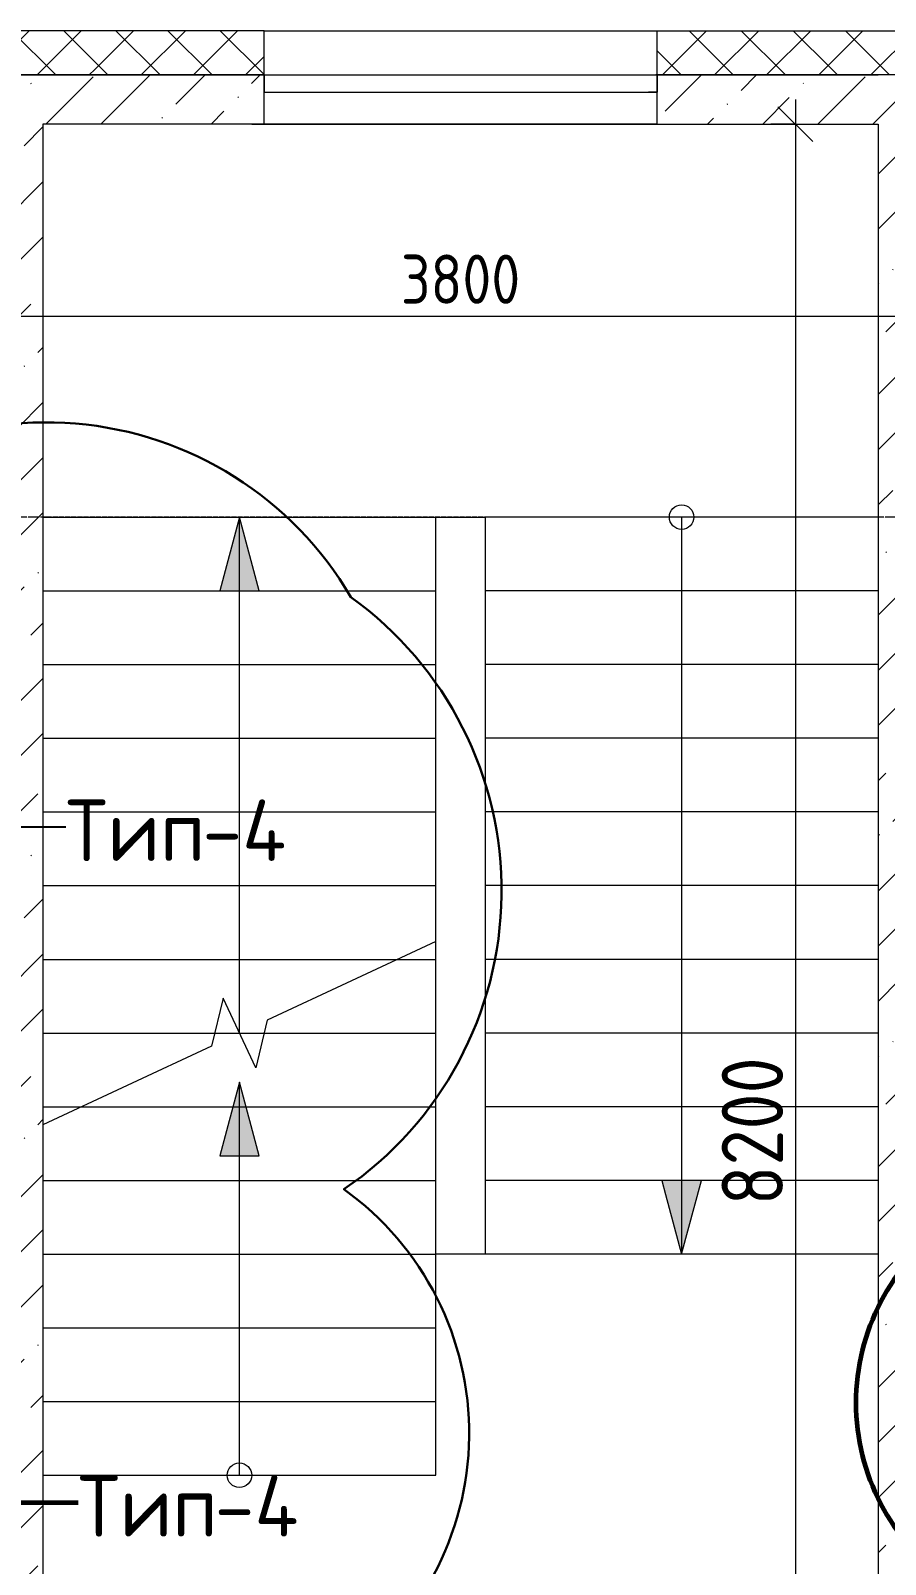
# Model space of a CAD drawing. Header units: millimetres. Extents: x -60946 to 138510, y -262288 to 24501.
# Drawn here: x 42159 to 45639, y -92807 to -86564 of the extents above; entities that cross this region are included whole.
import ezdxf

# ---------------------------------------------------------------- set-up
doc = ezdxf.new("R2010")
doc.units = ezdxf.units.MM
doc.linetypes.add('ADSK_Линия сетки', pattern=[25, 20, -2.5, 0, -2.5])
for name, color, linetype, lineweight in [('0) 1 вып перегородка', 7, 'Continuous', 60), ('2)Тип-3', 7, 'Continuous', 60), ('_ Окна', 7, 'Continuous', 18), ('Лестницы', 7, 'Continuous', 9), ('Окна', 7, 'Continuous', 9), ('Оси', 7, 'Continuous', 9), ('Перекрытие', 7, 'Continuous', 18), ('Размеры', 7, 'Continuous', 9), ('Стены наружные', 7, 'Continuous', 18), ('Стены штриховка', 7, 'Continuous', 9), ('Стрелки вверх', 7, 'Continuous', 18)]:
    doc.layers.add(name, color=color, linetype=linetype, lineweight=lineweight)
doc.layers.add('2)Тип-4', color=7, linetype='Continuous', lineweight=30, true_color=0x0080c0)
doc.styles.add('GOST Common_2', font='', dxfattribs={"width": 0.9, "height": 250})
doc.styles.add('GOST Common_3', font='', dxfattribs={"width": 0.9, "height": 200})
doc.styles.add('GOST Common_4', font='', dxfattribs={"height": 250})
doc.styles.get('GOST Common_2').set_extended_font_data('GOST Common')
doc.styles.get('GOST Common_3').set_extended_font_data('GOST Common')
doc.styles.get('GOST Common_4').set_extended_font_data('GOST Common')
doc.dimstyles.new('ADSK_Основной_2_0_1', dxfattribs={"dimscale": 304.8, "dimtxt": 201.142999, "dimasz": 0.463911, "dimexe": 0.328084, "dimexo": 0.328084, "dimgap": 0.164042, "dimtad": 1, "dimdec": 3, "dimrnd": 0.001, "dimdsep": 46, "dimtxsty": 'GOST Common_3', "dimblk1": 'OBLIQUE', "dimblk2": 'OBLIQUE', "dimsah": 1, "dimcen": 0.09, "dimdle": 0.328084, "dimazin": 2, "dimtfac": 1, "dimtdec": 4, "dimtix": 1, "dimtmove": 1, "dimatfit": 3, "dimfxl": 1, "dimtvp": 1, "dimtolj": 1, "dimtzin": 0, "dimlwd": 20, "dimlwe": 20, "dimarcsym": 2})
doc.dimstyles.new('ADSK_Основной_2_0_3', dxfattribs={"dimscale": 304.8, "dimtxt": 201.142999, "dimasz": 0.463911, "dimexe": 0.328084, "dimexo": 0.328084, "dimgap": 0.164042, "dimtad": 1, "dimdec": 3, "dimrnd": 0.001, "dimdsep": 46, "dimtxsty": 'GOST Common_2', "dimblk1": 'OBLIQUE', "dimblk2": 'OBLIQUE', "dimsah": 1, "dimcen": 0.09, "dimdle": 0.328084, "dimazin": 2, "dimtfac": 1, "dimtdec": 4, "dimtix": 1, "dimtmove": 0, "dimatfit": 3, "dimfxl": 1, "dimtvp": 1, "dimtolj": 1, "dimtzin": 0, "dimlwd": 20, "dimlwe": 20, "dimarcsym": 2})
pattern_1 = [(45, (9.36, -97949.04), (84.18955, 308.69595), [396.875, -79.375, 3.353, -76.022])]
pattern_2 = [(45, (9.36, -97949.04), (-106.066, 106.066), []), (135, (9.36, -97949.04), (-106.066, -106.066), [])]

# ---------------------------------------------------------------- blocks, each defined once
blk = doc.blocks.new('ОКНО L03 _2СТ_RS - ОК-6_1600х1980h_лестничная клетка-3556673-Кладочный план 2-го этаж')
at = {"layer": '_ Окна'}
for p, q in [((-838.1, 100), (761.9, 100)), ((-838.1, 100), (-838.1, 30)), ((-838.1, 100), (-833.1, 100)), ((-818.1, 100), (-38.1, 100)), ((-38.1, 100), (741.9, 100)), ((761.9, 100), (756.9, 100)), ((761.9, 100), (761.9, 30)), ((-838.1, 30), (761.9, 30)), ((-838.1, 30), (-803.1, 30)), ((-818.1, 30), (-38.1, 30)), ((-38.1, 30), (741.9, 30)), ((761.9, 30), (726.9, 30))]:
    blk.add_line(p, q, dxfattribs=at)
at = {"layer": 'Окна'}
blk.add_line((-888.1, -100), (811.9, -100), dxfattribs=at)
blk = doc.blocks.new('_Oblique')
at = {"color": 0, "linetype": 'ByBlock', "lineweight": -2}
blk.add_line((-0.5, -0.5), (0.5, 0.5), dxfattribs=at)
blk = doc.blocks.new('*D4591')
at = {"layer": 'Defpoints', "color": 0, "transparency": 16777216}
for p in [(42009.4, -87625.6), (45809.4, -87625.6), (45809.4, -87725.6)]:
    blk.add_point(p, dxfattribs=at)
at = {"layer": 'Размеры', "color": 0, "lineweight": 20, "transparency": 16777216}
for p, q in [((41909.4, -87725.6), (45909.4, -87725.6)), ((42009.4, -87725.6), (42009.4, -87825.6)), ((45809.4, -87725.6), (45809.4, -87825.6))]:
    blk.add_line(p, q, dxfattribs=at)
at = {"layer": 'Размеры', "color": 0, "lineweight": 20, "transparency": 16777216, "xscale": 141.4, "yscale": 141.4, "zscale": 141.4, "rotation": 180}
blk.add_blockref('_Oblique', (42009.4, -87725.6), dxfattribs=at)
at = {"layer": 'Размеры', "color": 0, "lineweight": 20, "transparency": 16777216, "xscale": 141.4, "yscale": 141.4, "zscale": 141.4}
blk.add_blockref('_Oblique', (45809.4, -87725.6), dxfattribs=at)
at = {"layer": 'Размеры', "color": 0, "lineweight": 9, "transparency": 16777216, "insert": (43909.4, -87575.6), "char_height": 200, "width": 605.475, "attachment_point": 5, "style": 'GOST Common_3'}
blk.add_mtext('\\A1;3800', dxfattribs=at)
blk = doc.blocks.new('*D5018')
at = {"layer": 'Defpoints', "color": 0, "transparency": 16777216}
for p in [(45372.3, -86944.1), (45272.4, -95144.1), (45372.3, -95144.1)]:
    blk.add_point(p, dxfattribs=at)
at = {"layer": 'Размеры', "color": 0, "lineweight": 20, "transparency": 16777216}
for p, q in [((45272.4, -86844.1), (45272.4, -95244.1)), ((45272.3, -86944.1), (45172.4, -86944.1)), ((45272.3, -95144.1), (45172.4, -95144.1))]:
    blk.add_line(p, q, dxfattribs=at)
at = {"layer": 'Размеры', "color": 0, "lineweight": 20, "transparency": 16777216, "xscale": 141.4, "yscale": 141.4, "zscale": 141.4}
for p, rotation in [((45272.4, -86944.1), 90), ((45272.4, -95144.1), 270)]:
    blk.add_blockref('_Oblique', p, dxfattribs=dict(at, rotation=rotation))
at = {"layer": 'Размеры', "color": 0, "lineweight": 9, "transparency": 16777216, "insert": (45097.4, -91044.1), "char_height": 250, "width": 605.475, "attachment_point": 5, "rotation": 90, "style": 'GOST Common_2'}
blk.add_mtext('\\A1;8200', dxfattribs=at)

msp = doc.modelspace()

# ---------------------------------------------------------------- hatches: boundary and pattern name
at = {"layer": 'Стены наружные', "lineweight": 9}
h = msp.add_hatch(dxfattribs=at)
h.set_pattern_fill('FP_4', color=256, style=0, pattern_type=2)
h.set_pattern_definition(pattern_2)
h.paths.add_polyline_path([(42209.3615, -86744.0666), (42420.3169, -86744.0666), (42420.3169, -86564.0666), (42009.3615, -86564.0666), (42009.3615, -86744.0666)])
h.paths.add_polyline_path([(45609.3615, -86744.0666), (45989.3615, -86744.0666), (45989.3615, -86564.0666), (45420.3169, -86564.0666), (45420.3169, -86744.0666)])
h = msp.add_hatch(dxfattribs=at)
h.set_pattern_fill('FP_4', color=256, style=0, pattern_type=2)
h.set_pattern_definition(pattern_2)
h.paths.add_polyline_path([(45420.3169, -86744.0666), (45420.3169, -86564.0666), (44709.3615, -86564.0666), (44709.3615, -86744.0666), (44744.2001, -86744.0666)])
h.paths.add_polyline_path([(43109.3615, -86744.0666), (43109.3615, -86564.0666), (42420.3169, -86564.0666), (42420.3169, -86744.0666)])
h = msp.add_hatch(dxfattribs=at)
h.set_pattern_fill('FP_2', color=256, style=0, pattern_type=2)
h.set_pattern_definition(pattern_1)
h.paths.add_polyline_path([(42009.3615, -95344.0666), (42209.3615, -95344.0666), (42209.3615, -86744.0666), (42009.3615, -86744.0666), (42009.3615, -95319.0666)])
h = msp.add_hatch(dxfattribs=at)
h.set_pattern_fill('FP_2', color=256, style=0, pattern_type=2)
h.set_pattern_definition(pattern_1)
h.paths.add_polyline_path([(45420.3169, -86944.0666), (45609.3615, -86944.0666), (45609.3615, -86744.0666), (45420.3169, -86744.0666)])
h.paths.add_polyline_path([(42420.3169, -86944.0666), (42420.3169, -86744.0666), (42209.3615, -86744.0666), (42209.3615, -86944.0666)])
h = msp.add_hatch(dxfattribs=at)
h.set_pattern_fill('FP_3', color=256, style=0, pattern_type=2)
h.set_pattern_definition([(45, (9.36, -97949.04), (84.19025, 308.69666), [396.875, -79.375, 3.353, -76.022])])
h.paths.add_polyline_path([(44744.2001, -86944.0666), (45420.3169, -86944.0666), (45420.3169, -86744.0666), (44709.3615, -86744.0666), (44709.3615, -86944.0666)])
h.paths.add_polyline_path([(42420.3169, -86944.0666), (43109.3615, -86944.0666), (43109.3615, -86744.0666), (42420.3169, -86744.0666)])
h = msp.add_hatch(dxfattribs=at)
h.set_pattern_fill('FP_2', color=256, style=0, pattern_type=2)
h.set_pattern_definition(pattern_1)
h.paths.add_polyline_path([(45609.3615, -95344.0666), (45809.3615, -95344.0666), (45809.3615, -86744.0666), (45609.3615, -86744.0666), (45609.3615, -95144.0666)])
at = {"layer": 'Стрелки вверх'}
for points in [[(43089.7463, -88844.0666), (43009.3615, -88544.0666), (42928.9767, -88844.0666)], [(43089.7463, -91144.0666), (43009.3615, -90844.0666), (42928.9767, -91144.0666)], [(44809.3615, -91544.0666), (44889.7463, -91244.0666), (44728.9767, -91244.0666), (44744.2001, -91300.881)]]:
    msp.add_hatch(color=256, dxfattribs=at).paths.add_polyline_path(points)

# ---------------------------------------------------------------- linework, layer by layer
at = {"layer": '0) 1 вып перегородка'}
msp.add_line((41771.8615, -92554.5147), (42352.4884, -92554.5147), dxfattribs=at)
at = {"layer": '2)Тип-3', "color": 5}
msp.add_lwpolyline([(45900.1465, -96979.6528, -0.52056705), (45900.1465, -94444.5667, -0.52056705), (45900.1465, -92879.4817, -0.52056705), (45900.1465, -91418.9976, -0.52056705), (47419.7204, -90968.654, -0.52056705), (50091.1438, -90968.654, -0.52056705), (52465.7285, -90968.654, -0.52056705), (52559.119, -92376.4624, -0.52056705), (52559.119, -94202.0985, -0.52056705), (52559.119, -96909.5198, -0.52056705), (50493.2885, -96979.6528, -0.52056705), (47987.3318, -96979.6528, -0.52056705)], format="xyb", close=True, dxfattribs=at)
at = {"layer": '2)Тип-4', "lineweight": 25}
msp.add_line((41771.8615, -89804.782), (42302.5189, -89804.782), dxfattribs=at)
at = {"layer": '2)Тип-4', "color": 5}
msp.add_lwpolyline([(36721.5652, -95913.0446, -0.52056705), (36746.9838, -93740.5697, -0.52056705), (36769.4131, -91823.5803, -0.52056705), (36786.243, -90385.1659, -0.52056705), (37546.1562, -88676.3878, -0.52056705), (39198.5468, -88676.3878, -0.52056705), (41119.8464, -88676.3878, -0.52056705), (43462.9436, -88869.9878, -0.52056705), (43434.7444, -91280.1159, -0.52056705), (43411.3125, -93282.7912, -0.52056705), (43374.3872, -95913.0446, -0.52056705), (40778.601, -95913.0446, -0.52056705), (39180.8695, -95913.0446, -0.52056705)], format="xyb", close=True, dxfattribs=at)
at = {"layer": 'Лестницы'}
for p, q in [((42209.3615, -88544.0666), (43809.3615, -88544.0666)), ((42209.3615, -88544.0666), (43809.3615, -88544.0666)), ((43809.3615, -88544.0666), (44009.3615, -88544.0666)), ((43809.3615, -88844.0666), (43809.3615, -88544.0666)), ((45609.3615, -88544.0666), (44009.3615, -88544.0666)), ((44009.3615, -88544.0666), (44009.3615, -88844.0666)), ((45609.3615, -88544.0666), (44009.3615, -88544.0666)), ((42209.3615, -88844.0666), (43809.3615, -88844.0666)), ((42209.3615, -88844.0666), (43809.3615, -88844.0666)), ((43809.3615, -89144.0666), (43809.3615, -88844.0666)), ((44009.3615, -88844.0666), (44009.3615, -89144.0666)), ((45609.3615, -88844.0666), (44009.3615, -88844.0666)), ((45609.3615, -88844.0666), (44009.3615, -88844.0666)), ((42209.3615, -89144.0666), (43809.3615, -89144.0666)), ((42209.3615, -89144.0666), (43809.3615, -89144.0666)), ((43809.3615, -89444.0666), (43809.3615, -89144.0666)), ((44009.3615, -89144.0666), (44009.3615, -89444.0666)), ((45609.3615, -89144.0666), (44009.3615, -89144.0666)), ((45609.3615, -89144.0666), (44009.3615, -89144.0666)), ((42209.3615, -89444.0666), (43809.3615, -89444.0666)), ((42209.3615, -89444.0666), (43809.3615, -89444.0666)), ((43809.3615, -89744.0666), (43809.3615, -89444.0666)), ((44009.3615, -89444.0666), (44009.3615, -89744.0666)), ((45609.3615, -89444.0666), (44009.3615, -89444.0666)), ((45609.3615, -89444.0666), (44009.3615, -89444.0666)), ((42209.3615, -89744.0666), (43809.3615, -89744.0666)), ((42209.3615, -89744.0666), (43809.3615, -89744.0666)), ((43809.3615, -90044.0666), (43809.3615, -89744.0666)), ((44009.3615, -89744.0666), (44009.3615, -90044.0666)), ((45609.3615, -89744.0666), (44009.3615, -89744.0666)), ((45609.3615, -89744.0666), (44009.3615, -89744.0666)), ((42209.3615, -90044.0666), (43809.3615, -90044.0666)), ((42209.3615, -90044.0666), (43809.3615, -90044.0666)), ((43809.3615, -90271.0204), (43809.3615, -90044.0666)), ((44009.3615, -90044.0666), (44009.3615, -90344.0666)), ((45609.3615, -90044.0666), (44009.3615, -90044.0666)), ((45609.3615, -90044.0666), (44009.3615, -90044.0666)), ((43809.3615, -90271.0204), (43122.65, -90591.2393)), ((43809.3615, -90344.0666), (43809.3615, -90271.0204)), ((42209.3615, -90344.0666), (43652.7136, -90344.0666)), ((42209.3615, -90344.0666), (43652.7136, -90344.0666)), ((43652.7136, -90344.0666), (43809.3615, -90344.0666)), ((43652.7136, -90344.0666), (43809.3615, -90344.0666)), ((43809.3615, -90644.0666), (43809.3615, -90344.0666)), ((44009.3615, -90344.0666), (44009.3615, -90644.0666)), ((45609.3615, -90344.0666), (44009.3615, -90344.0666)), ((45609.3615, -90344.0666), (44009.3615, -90344.0666)), ((42943.3274, -90502.456), (42896.073, -90696.8939)), ((43075.3956, -90785.6772), (42943.3274, -90502.456)), ((43122.65, -90591.2393), (43075.3956, -90785.6772)), ((42209.3615, -90644.0666), (42908.9117, -90644.0666)), ((42209.3615, -90644.0666), (42908.9117, -90644.0666)), ((42896.073, -90696.8939), (42209.3615, -91017.1127)), ((42908.9117, -90644.0666), (43009.3615, -90644.0666)), ((42908.9117, -90644.0666), (43009.3615, -90644.0666)), ((43009.3615, -90644.0666), (43109.8113, -90644.0666)), ((43009.3615, -90644.0666), (43109.8113, -90644.0666)), ((43109.8113, -90644.0666), (43809.3615, -90644.0666)), ((43109.8113, -90644.0666), (43809.3615, -90644.0666)), ((43809.3615, -90944.0666), (43809.3615, -90644.0666)), ((44009.3615, -90644.0666), (44009.3615, -90944.0666)), ((45609.3615, -90644.0666), (44009.3615, -90644.0666)), ((45609.3615, -90644.0666), (44009.3615, -90644.0666)), ((42209.3615, -90944.0666), (42366.0094, -90944.0666)), ((42209.3615, -90944.0666), (42366.0094, -90944.0666)), ((42366.0094, -90944.0666), (43809.3615, -90944.0666)), ((42366.0094, -90944.0666), (43809.3615, -90944.0666)), ((43809.3615, -91244.0666), (43809.3615, -90944.0666)), ((44009.3615, -90944.0666), (44009.3615, -91244.0666)), ((45609.3615, -90944.0666), (44009.3615, -90944.0666)), ((45609.3615, -90944.0666), (44009.3615, -90944.0666)), ((42209.3615, -91244.0666), (43809.3615, -91244.0666)), ((42209.3615, -91244.0666), (43809.3615, -91244.0666)), ((43809.3615, -91544.0666), (43809.3615, -91244.0666)), ((44009.3615, -91244.0666), (44009.3615, -91544.0666)), ((45609.3615, -91244.0666), (44009.3615, -91244.0666)), ((45609.3615, -91244.0666), (44009.3615, -91244.0666)), ((42209.3615, -91544.0666), (43809.3615, -91544.0666)), ((42209.3615, -91544.0666), (43809.3615, -91544.0666)), ((43809.3615, -91844.0666), (43809.3615, -91544.0666)), ((45609.3615, -91544.0666), (44009.3615, -91544.0666)), ((42209.3615, -91844.0666), (43809.3615, -91844.0666)), ((42209.3615, -91844.0666), (43809.3615, -91844.0666)), ((43809.3615, -92144.0666), (43809.3615, -91844.0666)), ((42209.3615, -92144.0666), (43809.3615, -92144.0666)), ((42209.3615, -92144.0666), (43809.3615, -92144.0666)), ((43809.3615, -92444.0666), (43809.3615, -92144.0666)), ((42209.3615, -92444.0666), (43809.3615, -92444.0666)), ((42209.3615, -92444.0666), (43809.3615, -92444.0666))]:
    msp.add_line(p, q, dxfattribs=at)
at = {"layer": 'Оси', "linetype": 'ADSK_Линия сетки', "lineweight": 5}
msp.add_line((62525.08, -88544.0666), (-25230.7352, -88544.0666), dxfattribs=at)
at = {"layer": 'Перекрытие'}
msp.add_line((45609.3615, -91544.0666), (43809.3615, -91544.0666), dxfattribs=at)
at = {"layer": 'Стены наружные', "lineweight": 9}
for p, q in [((43109.3615, -86564.0666), (41829.3615, -86564.0666)), ((43109.3615, -86744.0666), (43109.3615, -86564.0666)), ((43109.3615, -86564.0666), (44709.3615, -86564.0666)), ((44709.3615, -86744.0666), (44709.3615, -86564.0666)), ((44709.3615, -86564.0666), (45989.3615, -86564.0666)), ((42209.3615, -86744.0666), (42009.3615, -86744.0666)), ((42009.3615, -86744.0666), (42209.3615, -86744.0666)), ((43109.3615, -86944.0666), (43109.3615, -86744.0666)), ((44709.3615, -86944.0666), (44709.3615, -86744.0666)), ((45809.3615, -86744.0666), (45609.3615, -86744.0666)), ((45809.3615, -86744.0666), (45609.3615, -86744.0666)), ((42209.3615, -86944.0666), (42209.3615, -95144.0666)), ((43109.3615, -86944.0666), (42209.3615, -86944.0666)), ((44709.3615, -86944.0666), (43109.3615, -86944.0666)), ((44709.3615, -86944.0666), (45609.3615, -86944.0666)), ((45609.3615, -86944.0666), (45609.3615, -95144.0666))]:
    msp.add_line(p, q, dxfattribs=at)
at = {"layer": 'Стены штриховка', "lineweight": 9}
for p, q in [((42209.3615, -86744.0666), (43109.3615, -86744.0666)), ((43109.3615, -86744.0666), (42209.3615, -86744.0666)), ((44709.3615, -86744.0666), (45609.3615, -86744.0666)), ((45609.3615, -86744.0666), (44709.3615, -86744.0666))]:
    msp.add_line(p, q, dxfattribs=at)
at = {"layer": 'Стрелки вверх'}
for p, q in [((43009.3615, -88544.0666), (42928.9767, -88844.0666)), ((43009.3615, -88844.0666), (43009.3615, -88544.0666)), ((43089.7463, -88844.0666), (43009.3615, -88544.0666)), ((44809.3615, -88544.0666), (44809.3615, -88844.0666)), ((42928.9767, -88844.0666), (43089.7463, -88844.0666)), ((43009.3615, -89144.0666), (43009.3615, -88844.0666)), ((44809.3615, -88844.0666), (44809.3615, -89144.0666)), ((43009.3615, -89444.0666), (43009.3615, -89144.0666)), ((44809.3615, -89144.0666), (44809.3615, -89444.0666)), ((43009.3615, -89744.0666), (43009.3615, -89444.0666)), ((44809.3615, -89444.0666), (44809.3615, -89744.0666)), ((43009.3615, -90044.0666), (43009.3615, -89744.0666)), ((44809.3615, -89744.0666), (44809.3615, -90044.0666)), ((43009.3615, -90344.0666), (43009.3615, -90044.0666)), ((44809.3615, -90044.0666), (44809.3615, -90344.0666)), ((43009.3615, -90644.0666), (43009.3615, -90344.0666)), ((44809.3615, -90344.0666), (44809.3615, -90644.0666)), ((44809.3615, -90644.0666), (44809.3615, -90944.0666)), ((43009.3615, -90844.0666), (42928.9767, -91144.0666)), ((43009.3615, -90944.0666), (43009.3615, -90844.0666)), ((43089.7463, -91144.0666), (43009.3615, -90844.0666)), ((43009.3615, -91244.0666), (43009.3615, -90944.0666)), ((44809.3615, -90944.0666), (44809.3615, -91244.0666)), ((42928.9767, -91144.0666), (43089.7463, -91144.0666)), ((43009.3615, -91544.0666), (43009.3615, -91244.0666)), ((44889.7463, -91244.0666), (44728.9767, -91244.0666)), ((44728.9767, -91244.0666), (44744.2001, -91300.881)), ((44809.3615, -91244.0666), (44809.3615, -91544.0666)), ((44809.3615, -91544.0666), (44889.7463, -91244.0666)), ((44744.2001, -91300.881), (44809.3615, -91544.0666)), ((43009.3615, -91844.0666), (43009.3615, -91544.0666)), ((43009.3615, -92144.0666), (43009.3615, -91844.0666)), ((43009.3615, -92444.0666), (43009.3615, -92144.0666))]:
    msp.add_line(p, q, dxfattribs=at)
for centre in [(44809.3615, -88544.0666), (43009.3615, -92444.0666)]:
    msp.add_circle(centre, 50, dxfattribs=at)

# ---------------------------------------------------------------- block references
at = {"layer": 'Окна'}
msp.add_blockref('ОКНО L03 _2СТ_RS - ОК-6_1600х1980h_лестничная клетка-3556673-Кладочный план 2-го этаж', (43947.4615, -86844.0666), dxfattribs=at)

# ---------------------------------------------------------------- texts
at = {"layer": '2)Тип-4', "color": 116, "lineweight": 30, "true_color": 0x008040, "char_height": 250, "attachment_point": 1, "style": 'GOST Common_4'}
for s, insert, width in [('Тип', (42302.5189, -89693.8549), 673.4175), ('-4', (42858.1439, -89693.8549), 456.961875), ('Тип', (42352.4884, -92443.5876), 673.4175), ('-4', (42908.1134, -92443.5876), 456.961875)]:
    msp.add_mtext(s, dxfattribs=dict(at, insert=insert, width=width))

# ---------------------------------------------------------------- dimensions: what is measured, and where the dimension line sits
at = {"layer": 'Размеры', "lineweight": 9}
dim = msp.add_linear_dim(base=(45272.3574, -95144.0666), p1=(45372.3423, -86944.0666), p2=(45372.3423, -95144.0666), angle=90, dimstyle='ADSK_Основной_2_0_3', override={"dimpost": '<>', "dimfxl": 8200}, dxfattribs=at)
dim.commit()
dim.dimension.update_dxf_attribs({"geometry": '*D5018', "text_midpoint": (45097.3574, -91044.0666)})
dim = msp.add_linear_dim(base=(45809.3615, -87725.5648), p1=(42009.3615, -87625.5799), p2=(45809.3615, -87625.5799), dimstyle='ADSK_Основной_2_0_1', override={"dimpost": '<>', "dimfxl": 3800}, dxfattribs=at)
dim.commit()
dim.dimension.update_dxf_attribs({"geometry": '*D4591', "text_midpoint": (43909.3615, -87575.5648)})

doc.saveas('drawing.dxf')
